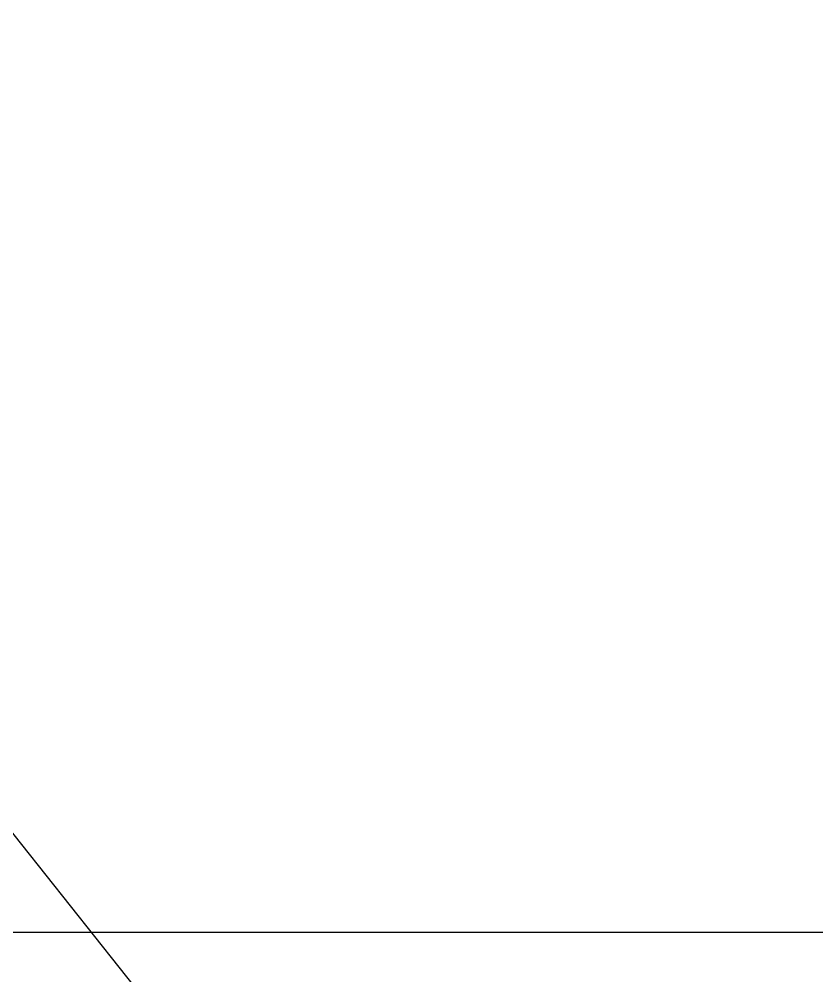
# Model space of a CAD drawing. Extents: x -976302 to -776254, y 5665 to 231437.
# Drawn here: x -803809.7 to -803521.8, y 90651.4 to 90996.7 of the extents above; entities that cross this region are included whole.
import ezdxf

# ---------------------------------------------------------------- set-up
doc = ezdxf.new("R2010")
doc.units = 0
doc.header["$LTSCALE"] = 1000
doc.header["$MEASUREMENT"] = 0
doc.layers.add('暖通', color=7, linetype='Continuous')
doc.styles.get("Standard").update_dxf_attribs({"font": 'gbenor.shx', "bigfont": 'gbcbig.shx'})
doc.dimstyles.get("Standard").update_dxf_attribs({"dimscale": 100, "dimtxt": 3.5, "dimasz": 1, "dimexe": 2.5, "dimexo": 3, "dimgap": 1.5, "dimtad": 1, "dimdec": 0, "dimzin": 0, "dimdsep": 46, "dimtxsty": 'Standard', "dimblk": 'ARCHTICK', "dimcen": 0.09, "dimadec": 0, "dimazin": 0, "dimtfac": 1, "dimtdec": 0, "dimtix": 1, "dimtmove": 2, "dimatfit": 3, "dimfxl": 1, "dimtolj": 1, "dimtzin": 0, "dimarcsym": 0})

# ---------------------------------------------------------------- blocks, each defined once
blk = doc.blocks.new('_ArchTick')
at = {"color": 0, "linetype": 'ByBlock', "const_width": 0.4}
blk.add_lwpolyline([(-0.5, -0.5), (0.5, 0.5)], dxfattribs=at)

msp = doc.modelspace()

# ---------------------------------------------------------------- linework, layer by layer
at = {"layer": '暖通', "color": 7}
msp.add_line((-805940.1, 90667.21), (-795084.01, 90667.21), dxfattribs=at)
msp.add_line((-805940.1, 90667.21), (-795084.01, 90667.21), dxfattribs=at)

# ---------------------------------------------------------------- leaders
msp.add_leader([(-803456.75, 90256.76), (-804289.36, 91302.39)], dimstyle='Standard', override={"dimgap": 100, "dimtad": 0}, dxfattribs=at)

doc.saveas('drawing.dxf')
